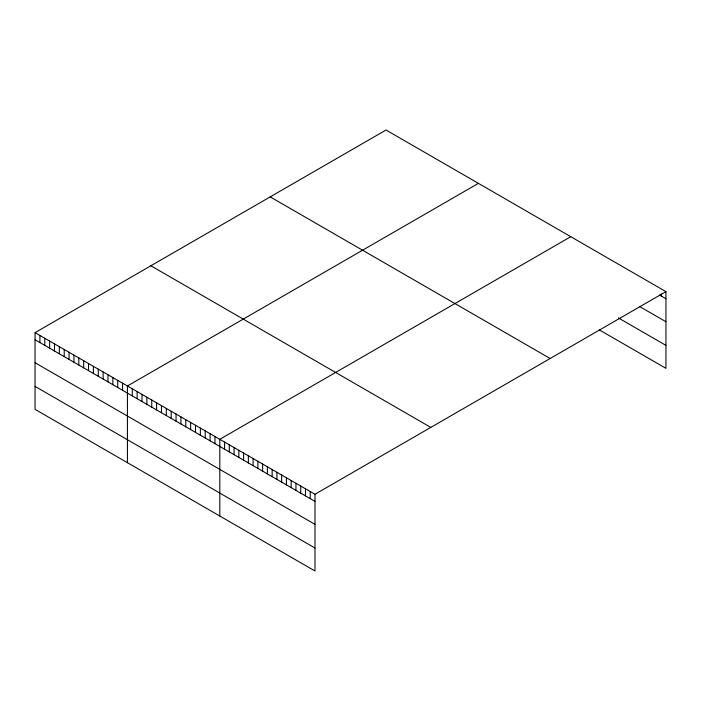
<?xml version="1.0" encoding="UTF-8"?>
<svg xmlns="http://www.w3.org/2000/svg" width="701" height="701" viewBox="0 0 701 701"><rect width="100%" height="100%" fill="white"/><g stroke="black" fill="none" stroke-linecap="round" stroke-linejoin="round"><path stroke-width="1.05" d="M35.05 332.651L314.986 494.266L314.986 570.982L35.05 409.358L35.05 332.651L386.014 130.018L665.95 291.642L665.95 368.349L599.329 329.882M478.397 183.355L127.424 385.979L127.424 462.695M570.772 236.693L219.807 439.317L219.807 516.032M314.986 494.266L665.95 291.642M659.606 295.095L665.95 298.757M639.776 306.609L665.95 321.724M618.361 317.912L665.95 345.383M270.2 196.885L550.127 358.509M150.873 265.784L430.8 427.4M35.05 339.766L314.986 501.381M35.05 362.732L314.986 524.348M35.05 386.391L314.986 548.016M661.192 293.973L661.192 296.006M310.228 491.524L310.228 498.639M305.47 488.772L305.47 495.887M300.711 486.021L300.711 493.136M295.953 483.278L295.953 490.393M291.187 480.527L291.187 487.642M286.429 477.784L286.429 484.899M281.671 475.033L281.671 482.148M276.913 472.29L276.913 479.405M272.154 469.539L272.154 476.654M267.396 466.796L267.396 473.911M262.638 464.044L262.638 471.16M257.88 461.293L257.88 468.408M253.122 458.55L253.122 465.666M248.364 455.799L248.364 462.914M243.597 453.056L243.597 460.171M238.839 450.305L238.839 457.42M234.081 447.562L234.081 454.677M229.323 444.811L229.323 451.926M224.565 442.068L224.565 449.183M214.944 436.513L214.944 443.628M210.081 433.7L210.081 440.815M205.218 430.896L205.218 438.011M200.363 428.092L200.363 435.207M195.5 425.279L195.5 432.394M190.637 422.475L190.637 429.59M185.774 419.671L185.774 426.786M180.911 416.858L180.911 423.974M176.047 414.054L176.047 421.17M171.184 411.25L171.184 418.357M166.321 408.438L166.321 415.553M161.467 405.634L161.467 412.749M156.603 402.821L156.603 409.936M151.74 400.017L151.74 407.132M146.877 397.213L146.877 404.328M142.014 394.4L142.014 401.515M137.151 391.596L137.151 398.711M132.287 388.792L132.287 395.907M122.57 383.175L122.57 390.291M117.707 380.371L117.707 387.487M112.843 377.559L112.843 384.674M107.98 374.755L107.98 381.87M103.117 371.951L103.117 379.066M98.254 369.138L98.254 376.253M93.391 366.334L93.391 373.449M88.536 363.53L88.536 370.645M83.673 360.717L83.673 367.832M78.81 357.913L78.81 365.028M73.947 355.109L73.947 362.215M69.084 352.296L69.084 359.411M64.22 349.492L64.22 356.607M59.357 346.68L59.357 353.795M54.494 343.876L54.494 350.991M49.64 341.072L49.64 348.187M44.776 338.259L44.776 345.374M39.913 335.455L39.913 342.57"/></g></svg>
